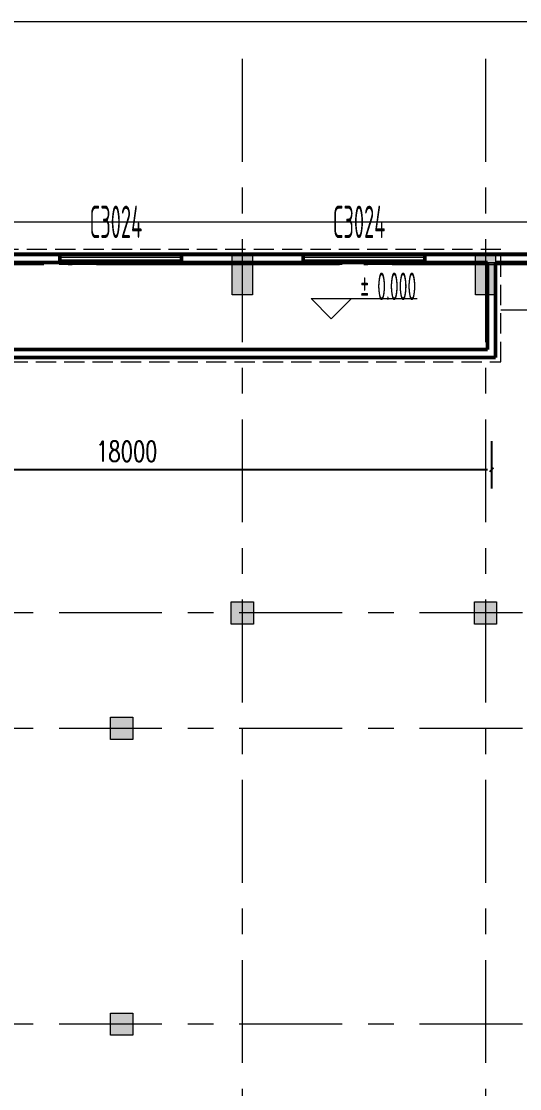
# Model space of a CAD drawing. Header units: metres. Extents: x 497148 to 498044, y 2998751 to 2999627.
# Drawn here: x 497592.48 to 497604.78, y 2999092.99 to 2999119.33 of the extents above; entities that cross this region are included whole.
import ezdxf

# ---------------------------------------------------------------- set-up
doc = ezdxf.new("R2010")
doc.units = ezdxf.units.M
for name, pattern in [('CENTER', [2, 1.25, -0.25, 0.25, -0.25]), ('DOTE', [2.4200000000000004, 2, -0.2, 0.02, -0.2]), ('ZQWS-虚线', [700.0000000000001, 500.0000000000001, -200]), ('ZQWS-轴网线', [4448, 2540, -636, 636, -636])]:
    doc.linetypes.add(name, pattern=pattern)
for name, color, linetype in [('A-WALL', 4, 'Continuous'), ('A-楼板', 5, 'Continuous'), ('A-窗', 2, 'Continuous'), ('DOTE', 1, 'CENTER'), ('PUB_DIM', 3, 'Continuous'), ('新建建筑', 2, 'Continuous'), ('楼层平面', 7, 'Continuous')]:
    doc.layers.add(name, color=color, linetype=linetype)
for name, color, linetype, lineweight in [('A-门窗号', 7, 'Continuous', 5), ('常规模型', 2, 'Continuous', 18), ('建筑提水', 8, 'Continuous', 5), ('标高', 7, 'Continuous', 5), ('结-COLU', 7, 'Continuous', 5), ('道路', 4, 'Continuous', 15)]:
    doc.layers.add(name, color=color, linetype=linetype, lineweight=lineweight)
doc.layers.add('建筑轴线', color=1, linetype='DOTE', lineweight=15, plot=False)
doc.styles.add('_TCH_DIM_T3', font='SIMPLEX', dxfattribs={"width": 0.7058823529411765, "bigfont": 'GBCBIG'})
doc.styles.add('Hztxt-TSSDENG', font='TSSDENG', dxfattribs={"bigfont": 'Hztxt'})
doc.dimstyles.new('_TCH_ARCH&&200', dxfattribs={"dimscale": 2, "dimtxt": 280, "dimasz": 100, "dimexe": 200, "dimexo": 0, "dimgap": 100, "dimtad": 1, "dimdec": 0, "dimzin": 0, "dimdsep": 46, "dimtxsty": '_TCH_DIM_T3', "dimblk": '_ArchTick-2', "dimcen": 0.09, "dimdle": 200, "dimclrd": 256, "dimclre": 256, "dimclrt": 7, "dimazin": 2, "dimtfac": 1, "dimtdec": 0, "dimtix": 1, "dimtmove": 2, "dimatfit": 3, "dimfxl": 0, "dimtolj": 1, "dimtzin": 0, "dimarcsym": 0})

# ---------------------------------------------------------------- blocks, each defined once
blk = doc.blocks.new('新块')
at = {"layer": '建筑轴线', "ltscale": 3}
blk.add_lwpolyline([(497572.434313934, 2999113.332702593), (497785.434313934, 2999113.332702593), (497785.434313934, 2999077.832702593), (497572.434313934, 2999077.832702593)], close=True, dxfattribs=at)
at = {"layer": '新建建筑', "linetype": 'Continuous', "const_width": 0.1}
blk.add_lwpolyline([(497785.684313934, 2999077.582702593), (497572.184313934, 2999077.582702593), (497572.184313934, 2999113.582702593), (497785.684313934, 2999113.582702593)], close=True, dxfattribs=at)
at = {"layer": '道路', "linetype": 'ByBlock', "lineweight": 0, "ltscale": 0.2}
blk.add_line((497576.8587379599, 2999119.332702593), (497758.4343139338, 2999119.332702593), dxfattribs=at)
blk = doc.blocks.new('组合窗-双层双列-上部固定下部推拉 - C3024-4489019-0_000平面图_118')
at = {"color": 0, "lineweight": 50}
for p, q in [((-1500.000000000013, -100), (-1500.000000000013, 100)), ((1499.999999999998, 100), (1499.999999999998, -100))]:
    blk.add_line(p, q, dxfattribs=at)
at = {"color": 0, "lineweight": 18}
for p, q in [((-1500.000000000013, 100), (1499.999999999998, 100)), ((-1500.000000000013, 33.33333333332499), (1499.999999999998, 33.33333333332499)), ((-1500.000000000013, -33.33333333333751), (1499.999999999998, -33.33333333333751)), ((1499.999999999998, -100), (-1500.000000000013, -100))]:
    blk.add_line(p, q, dxfattribs=at)
blk = doc.blocks.new('一层_dwg_一层-5204054-0_000平面图_118')
at = {"layer": '结-COLU', "color": 0, "flags": 128}
for points in [[(55966.49610975757, 65529.4777527389), (56466.49610975757, 65529.4777527389), (56466.49610975757, 64529.4777527389), (55966.49610975757, 64529.4777527389)], [(61966.49610975757, 65529.4777527389), (62466.49610975758, 65529.4777527389), (62466.49610975758, 64529.4777527389), (61966.49610975757, 64529.4777527389)], [(55941.49610975763, 56954.4777527389), (56491.49610975763, 56954.4777527389), (56491.49610975763, 56404.47775273891), (55941.49610975763, 56404.47775273891)], [(61941.49610975763, 56954.4777527389), (62491.49610975763, 56954.4777527389), (62491.49610975763, 56404.47775273891), (61941.49610975763, 56404.47775273891)], [(52966.49610975751, 54104.4777527389), (53516.49610975751, 54104.4777527389), (53516.49610975751, 53554.4777527389), (52966.49610975751, 53554.4777527389)], [(52966.49610975751, 46804.4777527389), (53516.49610975751, 46804.4777527389), (53516.49610975751, 46254.4777527389), (52966.49610975751, 46254.4777527389)]]:
    blk.add_lwpolyline(points, close=True, dxfattribs=at)
blk = doc.blocks.new('一层_dwg-4685749-0_000平面图_118')
at = {"lineweight": 5}
h = blk.add_hatch(color=0, dxfattribs=at)
h.paths.add_polyline_path([(178893.7664674755, 10714.37364341245), (179393.7664674756, 10714.37364341245), (179393.7664674756, 11214.37364341245), (178893.7664674755, 11214.37364341245)], flags=0)
h.paths.add_polyline_path([(151568.7664674752, 10714.37364341291), (152068.7664674752, 10714.37364341291), (152068.7664674752, 11414.37364341292), (151568.7664674752, 11414.37364341292)], flags=0)
h.paths.add_polyline_path([(229893.7664674754, 10714.37364341291), (230393.7664674754, 10714.37364341291), (230393.7664674754, 11414.37364341292), (229893.7664674754, 11414.37364341292)], flags=0)
h.paths.add_polyline_path([(188068.7664674753, 10714.37364341291), (188068.7664674753, 11414.37364341292), (187568.7664674753, 11414.37364341292), (187568.7664674753, 10714.37364341291)], flags=0)
h.paths.add_polyline_path([(229743.7664674754, 10714.37364341291), (229743.7664674754, 11414.37364341292), (229243.7664674754, 11414.37364341292), (229243.7664674754, 10714.37364341291)], flags=0)
h.paths.add_polyline_path([(211568.7664674754, 10714.37364341291), (212068.7664674754, 10714.37364341291), (212068.7664674754, 11414.37364341292), (211568.7664674754, 11414.37364341292)], flags=0)
h.paths.add_polyline_path([(42068.76646747504, 10714.37364341291), (42568.76646747505, 10714.37364341291), (42568.76646747505, 11414.37364341292), (42068.76646747504, 11414.37364341292)], flags=0)
h.paths.add_polyline_path([(217568.7664674754, 10714.37364341291), (218068.7664674754, 10714.37364341291), (218068.7664674754, 11414.37364341292), (217568.7664674754, 11414.37364341292)], flags=0)
h.paths.add_polyline_path([(55568.76646747506, 10714.37364341291), (56068.76646747508, 10714.37364341291), (56068.76646747508, 11414.37364341292), (55568.76646747506, 11414.37364341292)], flags=0)
h.paths.add_polyline_path([(115568.7664674751, 10714.37364341291), (116068.7664674751, 10714.37364341291), (116068.7664674751, 11414.37364341292), (115568.7664674751, 11414.37364341292)], flags=0)
h.paths.add_polyline_path([(50068.76646747505, 10714.37364341291), (50068.76646747505, 11414.37364341292), (49568.76646747506, 11414.37364341292), (49568.76646747506, 10714.37364341291)], flags=0)
h.paths.add_polyline_path([(181568.7664674753, 10714.37364341291), (182068.7664674753, 10714.37364341291), (182068.7664674753, 11414.37364341292), (181568.7664674753, 11414.37364341292)], flags=0)
h.paths.add_polyline_path([(109743.7664674751, 10714.37364341291), (109743.7664674751, 11414.37364341292), (109243.7664674751, 11414.37364341292), (109243.7664674751, 10714.37364341291)], flags=0)
h.paths.add_polyline_path([(91568.7664674751, 10714.37364341291), (92068.7664674751, 10714.37364341291), (92068.7664674751, 11414.37364341292), (91568.7664674751, 11414.37364341292)], flags=0)
h.paths.add_polyline_path([(236068.7664674754, 10714.37364341291), (236068.7664674754, 11414.37364341292), (235568.7664674754, 11414.37364341292), (235568.7664674754, 10714.37364341291)], flags=0)
h.paths.add_polyline_path([(74068.76646747508, 10714.37364341291), (74068.76646747508, 11414.37364341292), (73568.76646747508, 11414.37364341292), (73568.76646747508, 10714.37364341291)], flags=0)
h.paths.add_polyline_path([(88568.7664674751, 10714.37364341291), (89068.76646747511, 10714.37364341291), (89068.76646747511, 11214.37364341292), (88568.7664674751, 11214.37364341292)], flags=0)
h.paths.add_polyline_path([(61568.76646747507, 10714.37364341291), (62068.76646747508, 10714.37364341291), (62068.76646747508, 11414.37364341292), (61568.76646747507, 11414.37364341292)], flags=0)
h.paths.add_polyline_path([(133568.7664674752, 10714.37364341291), (134068.7664674752, 10714.37364341291), (134068.7664674752, 11414.37364341292), (133568.7664674752, 11414.37364341292)], flags=0)
h.paths.add_polyline_path([(67568.76646747506, 10714.37364341291), (68068.76646747506, 10714.37364341291), (68068.76646747506, 11414.37364341292), (67568.76646747506, 11414.37364341292)], flags=0)
h.paths.add_polyline_path([(169568.7664674752, 10714.37364341291), (170068.7664674752, 10714.37364341291), (170068.7664674752, 11414.37364341292), (169568.7664674752, 11414.37364341292)], flags=0)
h.paths.add_polyline_path([(193568.7664674754, 10714.37364341291), (194068.7664674754, 10714.37364341291), (194068.7664674754, 11414.37364341292), (193568.7664674754, 11414.37364341292)], flags=0)
h.paths.add_polyline_path([(200068.7664674753, 10714.37364341291), (200068.7664674753, 11414.37364341292), (199568.7664674754, 11414.37364341292), (199568.7664674754, 10714.37364341291)], flags=0)
h.paths.add_polyline_path([(164068.7664674752, 10714.37364341291), (164068.7664674752, 11414.37364341292), (163568.7664674752, 11414.37364341292), (163568.7664674752, 10714.37364341291)], flags=0)
h.paths.add_polyline_path([(176393.7664674753, 10714.37364341291), (176393.7664674753, 11414.37364341292), (175893.7664674753, 11414.37364341292), (175893.7664674753, 10714.37364341291)], flags=0)
h.paths.add_polyline_path([(205868.7664674753, 10714.37364341291), (206368.7664674752, 10714.37364341291), (206368.7664674752, 11414.37364341292), (205868.7664674753, 11414.37364341292)], flags=0)
h.paths.add_polyline_path([(223568.7664674754, 10714.37364341291), (224068.7664674754, 10714.37364341291), (224068.7664674754, 11414.37364341292), (223568.7664674754, 11414.37364341292)], flags=0)
h.paths.add_polyline_path([(249568.7664674754, 10714.37364341291), (249568.7664674754, 11414.37364341292), (249068.7664674754, 11414.37364341292), (249068.7664674754, 10714.37364341291)], flags=0)
h.paths.add_polyline_path([(175743.7664674752, 10714.37364341291), (175743.7664674752, 11414.37364341292), (175243.7664674752, 11414.37364341292), (175243.7664674752, 10714.37364341291)], flags=0)
h.paths.add_polyline_path([(255568.7664674755, 10714.37364341291), (255568.7664674755, 11414.37364341292), (255068.7664674754, 11414.37364341292), (255068.7664674754, 10714.37364341291)], flags=0)
h.paths.add_polyline_path([(128068.7664674751, 10714.37364341291), (128068.7664674751, 11414.37364341292), (127568.7664674752, 11414.37364341292), (127568.7664674752, 10714.37364341291)], flags=0)
h.paths.add_polyline_path([(79568.76646747508, 10714.37364341291), (80068.76646747507, 10714.37364341291), (80068.76646747507, 11414.37364341292), (79568.76646747508, 11414.37364341292)], flags=0)
h.paths.add_polyline_path([(243568.7664674754, 10714.37364341291), (243568.7664674754, 11414.37364341292), (243068.7664674754, 11414.37364341292), (243068.7664674754, 10714.37364341291)], flags=0)
h.paths.add_polyline_path([(85568.76646747511, 10714.37364341291), (86068.7664674751, 10714.37364341291), (86068.7664674751, 11414.37364341292), (85568.76646747511, 11414.37364341292)], flags=0)
h.paths.add_polyline_path([(98068.76646747511, 10714.37364341293), (98068.76646747511, 11414.37364341294), (97568.76646747511, 11414.37364341294), (97568.76646747511, 10714.37364341293), (97686.14037143515, 10714.37364341293)], flags=0)
h.paths.add_polyline_path([(103568.7664674751, 10714.37364341293), (104068.7664674751, 10714.37364341293), (104068.7664674751, 11414.37364341294), (103568.7664674751, 11414.37364341294)], flags=0)
h.paths.add_polyline_path([(121568.766467475, 10714.37364341294), (122068.766467475, 10714.37364341294), (122068.766467475, 11414.37364341294), (121568.766467475, 11414.37364341294)], flags=0)
h.paths.add_polyline_path([(110393.7664674751, 10714.37364341294), (110393.7664674751, 11414.37364341294), (109893.7664674751, 11414.37364341294), (109893.7664674751, 10714.37364341294)], flags=0)
h.paths.add_polyline_path([(146068.7664674752, 10714.37364341295), (146068.7664674752, 11414.37364341295), (145568.7664674752, 11414.37364341295), (145568.7664674752, 10714.37364341295)], flags=0)
h.paths.add_polyline_path([(158068.7664674752, 10714.37364341295), (158068.7664674752, 11414.37364341295), (157568.7664674752, 11414.37364341295), (157568.7664674752, 10714.37364341295)], flags=0)
h.paths.add_polyline_path([(140068.7664674752, 10714.37364341295), (140068.7664674752, 11414.37364341295), (139568.7664674752, 11414.37364341295), (139568.7664674752, 10714.37364341295)], flags=0)
h.paths.add_polyline_path([(243568.7664674752, 13164.37364341227), (243568.7664674752, 13664.37364341227), (243068.7664674752, 13664.37364341227), (243068.7664674752, 13164.37364341227)], flags=0)
h.paths.add_polyline_path([(249068.7664674752, 13164.37364341227), (249568.7664674752, 13164.37364341227), (249568.7664674752, 13664.37364341227), (249068.7664674752, 13664.37364341227)], flags=0)
h.paths.add_polyline_path([(140068.766467475, 15214.37364341295), (140068.766467475, 15714.37364341295), (139568.7664674751, 15714.37364341295), (139568.7664674751, 15214.37364341295)], flags=0)
h.paths.add_polyline_path([(157568.7664674753, 15214.37364341295), (158068.7664674753, 15214.37364341295), (158068.7664674753, 15714.37364341295), (157568.7664674753, 15714.37364341295)], flags=0)
h.paths.add_polyline_path([(151568.7664674751, 15214.37364341295), (152068.7664674751, 15214.37364341295), (152068.7664674751, 15714.37364341295), (151568.7664674751, 15714.37364341295)], flags=0)
h.paths.add_polyline_path([(128068.766467475, 15214.37364341295), (128068.766467475, 15714.37364341295), (127568.766467475, 15714.37364341295), (127568.766467475, 15214.37364341295)], flags=0)
h.paths.add_polyline_path([(146068.7664674751, 15214.37364341295), (146068.7664674751, 15714.37364341295), (145568.766467475, 15714.37364341295), (145568.766467475, 15214.37364341295)], flags=0)
h.paths.add_polyline_path([(133568.766467475, 15214.37364341295), (134068.766467475, 15214.37364341295), (134068.766467475, 15714.37364341295), (133568.766467475, 15714.37364341295)], flags=0)
h.paths.add_polyline_path([(88568.7664674751, 18064.37364341292), (89068.76646747511, 18064.37364341292), (89068.76646747511, 18564.37364341292), (88568.7664674751, 18564.37364341292)], flags=0)
h.paths.add_polyline_path([(79718.76646747516, 18064.37364341292), (80068.76646747507, 18064.37364341292), (80068.76646747507, 18564.37364341292), (79568.76646747508, 18564.37364341292), (79568.76646747508, 18064.37364341292)], flags=0)
h.paths.add_polyline_path([(85568.76646747511, 18064.37364341292), (86068.7664674751, 18064.37364341292), (86068.7664674751, 18564.37364341292), (85568.76646747511, 18564.37364341292)], flags=0)
h.paths.add_polyline_path([(74068.76646747508, 18064.37364341293), (74068.76646747508, 18564.37364341293), (73568.76646747508, 18564.37364341293), (73568.76646747508, 18064.37364341293)], flags=0)
h.paths.add_polyline_path([(178893.7664674756, 18064.37364341294), (179393.7664674756, 18064.37364341294), (179393.7664674756, 18564.37364341294), (178893.7664674756, 18564.37364341294)], flags=0)
h.paths.add_polyline_path([(164068.7664674751, 18064.37364341295), (164068.7664674751, 18564.37364341295), (163568.7664674751, 18564.37364341295), (163568.7664674751, 18064.37364341295)], flags=0)
h.paths.add_polyline_path([(175243.7664674751, 18064.37364341295), (175743.7664674751, 18064.37364341295), (175743.7664674751, 18564.37364341295), (175243.7664674751, 18564.37364341295)], flags=0)
h.paths.add_polyline_path([(175893.7664674753, 18064.37364341295), (176393.7664674753, 18064.37364341295), (176393.7664674753, 18564.37364341295), (175893.7664674753, 18564.37364341295)], flags=0)
h.paths.add_polyline_path([(169568.7664674751, 18064.37364341299), (170068.7664674751, 18064.37364341299), (170068.7664674751, 18564.37364341299), (169568.7664674751, 18564.37364341299)], flags=0)
h.paths.add_polyline_path([(169568.7664674752, 20714.37364341298), (170068.7664674752, 20714.37364341298), (170068.7664674752, 21714.37364341298), (169568.7664674752, 21714.37364341298), (169568.7664674752, 21013.89584500883)], flags=0)
h.paths.add_polyline_path([(55568.76646747506, 20714.37364341298), (56068.76646747508, 20714.37364341298), (56068.76646747508, 21714.37364341298), (55568.76646747506, 21714.37364341298), (55568.76646747506, 21013.89584500883)], flags=0)
h.paths.add_polyline_path([(175743.7664674753, 20714.37364341298), (175743.7664674753, 21714.37364341298), (175243.7664674753, 21714.37364341298), (175243.7664674753, 20714.37364341298)], flags=0)
h.paths.add_polyline_path([(49568.76646747506, 20714.37364341298), (50068.76646747505, 20714.37364341298), (50068.76646747505, 21714.37364341298), (49568.76646747506, 21714.37364341298), (49568.76646747506, 21013.89584500883)], flags=0)
h.paths.add_polyline_path([(164068.7664674752, 20714.37364341298), (164068.7664674752, 21714.37364341298), (163568.7664674752, 21714.37364341298), (163568.7664674752, 20714.37364341298)], flags=0)
h.paths.add_polyline_path([(133568.7664674752, 20714.37364341298), (134068.7664674752, 20714.37364341298), (134068.7664674752, 21714.37364341298), (133568.7664674752, 21714.37364341298), (133568.7664674752, 21013.89584500883)], flags=0)
h.paths.add_polyline_path([(158068.7664674752, 20714.37364341298), (158068.7664674752, 21714.37364341298), (157568.7664674752, 21714.37364341298), (157568.7664674752, 20714.37364341298)], flags=0)
h.paths.add_polyline_path([(92068.7664674751, 20714.37364341298), (92068.7664674751, 21714.37364341298), (91568.7664674751, 21714.37364341298), (91568.7664674751, 20714.37364341298)], flags=0)
h.paths.add_polyline_path([(61568.76646747507, 20714.37364341298), (62068.76646747508, 20714.37364341298), (62068.76646747508, 21714.37364341298), (61568.76646747507, 21714.37364341298), (61568.76646747507, 21013.89584500883)], flags=0)
h.paths.add_polyline_path([(73568.76646747508, 20714.37364341298), (74068.76646747508, 20714.37364341298), (74068.76646747508, 21714.37364341298), (73568.76646747508, 21714.37364341298), (73568.76646747508, 21013.89584500883)], flags=0)
h.paths.add_polyline_path([(67568.76646747507, 20714.37364341298), (68068.76646747507, 20714.37364341298), (68068.76646747507, 21714.37364341298), (67568.76646747507, 21714.37364341298), (67568.76646747507, 21013.89584500883)], flags=0)
h.paths.add_polyline_path([(85568.76646747511, 20714.37364341298), (86068.7664674751, 20714.37364341298), (86068.7664674751, 21714.37364341298), (85568.76646747511, 21714.37364341298), (85568.76646747511, 21013.89584500883)], flags=0)
h.paths.add_polyline_path([(109743.7664674751, 20714.37364341298), (109743.7664674751, 21714.37364341298), (109243.7664674751, 21714.37364341298), (109243.7664674751, 20714.37364341298)], flags=0)
h.paths.add_polyline_path([(42068.76646747504, 20714.37364341298), (42568.76646747505, 20714.37364341298), (42568.76646747505, 21714.37364341298), (42068.76646747504, 21714.37364341298), (42068.76646747504, 21013.89584500883)], flags=0)
h.paths.add_polyline_path([(151568.7664674752, 20714.37364341298), (152068.7664674752, 20714.37364341298), (152068.7664674752, 21714.37364341298), (151568.7664674752, 21714.37364341298), (151568.7664674752, 21013.89584500883)], flags=0)
h.paths.add_polyline_path([(206368.7664674752, 20714.373643413), (206368.7664674752, 21714.37364341299), (205868.7664674753, 21714.37364341299), (205868.7664674753, 20714.373643413)], flags=0)
h.paths.add_polyline_path([(249068.7664674754, 20714.373643413), (249568.7664674754, 20714.373643413), (249568.7664674754, 21714.37364341299), (249068.7664674754, 21714.37364341299), (249068.7664674754, 21013.89584500883)], flags=0)
h.paths.add_polyline_path([(255568.7664674755, 20714.373643413), (255568.7664674755, 21714.37364341299), (255068.7664674754, 21714.37364341299), (255068.7664674754, 20714.373643413)], flags=0)
h.paths.add_polyline_path([(212068.7664674754, 20714.373643413), (212068.7664674754, 21714.37364341299), (211568.7664674754, 21714.37364341299), (211568.7664674754, 20714.373643413)], flags=0)
h.paths.add_polyline_path([(217568.7664674754, 20714.373643413), (218068.7664674754, 20714.373643413), (218068.7664674754, 21714.37364341299), (217568.7664674754, 21714.37364341299), (217568.7664674754, 21013.89584500883)], flags=0)
h.paths.add_polyline_path([(224068.7664674754, 20714.373643413), (224068.7664674754, 21714.37364341299), (223568.7664674754, 21714.37364341299), (223568.7664674754, 20714.373643413)], flags=0)
h.paths.add_polyline_path([(199568.7664674754, 20714.373643413), (200068.7664674753, 20714.373643413), (200068.7664674753, 21714.37364341299), (199568.7664674754, 21714.37364341299), (199568.7664674754, 21013.89584500883)], flags=0)
h.paths.add_polyline_path([(193568.7664674754, 20714.373643413), (194068.7664674754, 20714.373643413), (194068.7664674754, 21714.37364341299), (193568.7664674754, 21714.37364341299), (193568.7664674754, 21013.89584500883)], flags=0)
h.paths.add_polyline_path([(80068.76646747507, 20714.373643413), (80068.76646747507, 21714.37364341299), (79568.76646747508, 21714.37364341299), (79568.76646747508, 20714.373643413)], flags=0)
h.paths.add_polyline_path([(97686.14037143515, 20714.373643413), (98068.76646747511, 20714.373643413), (98068.76646747511, 21714.37364341299), (97568.76646747511, 21714.37364341299), (97568.76646747511, 20714.373643413)], flags=0)
h.paths.add_polyline_path([(116068.7664674751, 20714.373643413), (116068.7664674751, 21714.37364341299), (115568.7664674751, 21714.37364341299), (115568.7664674751, 20714.373643413)], flags=0)
h.paths.add_polyline_path([(104068.7664674751, 20714.373643413), (104068.7664674751, 21714.37364341299), (103568.7664674751, 21714.37364341299), (103568.7664674751, 20714.373643413)], flags=0)
h.paths.add_polyline_path([(181568.7664674753, 20714.373643413), (182068.7664674753, 20714.373643413), (182068.7664674753, 21714.37364341299), (181568.7664674753, 21714.37364341299), (181568.7664674753, 21013.89584500883)], flags=0)
h.paths.add_polyline_path([(188068.7664674753, 20714.373643413), (188068.7664674753, 21714.37364341299), (187568.7664674753, 21714.37364341299), (187568.7664674753, 20714.373643413)], flags=0)
h.paths.add_polyline_path([(235568.7664674754, 20714.373643413), (236068.7664674754, 20714.373643413), (236068.7664674754, 21714.37364341299), (235568.7664674754, 21714.37364341299), (235568.7664674754, 21013.89584500883)], flags=0)
h.paths.add_polyline_path([(229243.7664674754, 20714.373643413), (229743.7664674754, 20714.373643413), (229743.7664674754, 21714.37364341299), (229243.7664674754, 21714.37364341299), (229243.7664674754, 21013.89584500883)], flags=0)
h.paths.add_polyline_path([(139568.7664674752, 20714.373643413), (140068.7664674752, 20714.373643413), (140068.7664674752, 21714.37364341299), (139568.7664674752, 21714.37364341299), (139568.7664674752, 21013.89584500883)], flags=0)
h.paths.add_polyline_path([(230393.7664674754, 20714.373643413), (230393.7664674754, 21714.37364341299), (229893.7664674754, 21714.37364341299), (229893.7664674754, 20714.373643413)], flags=0)
h.paths.add_polyline_path([(110393.7664674751, 20714.373643413), (110393.7664674751, 21714.37364341299), (109893.7664674751, 21714.37364341299), (109893.7664674751, 20714.373643413)], flags=0)
h.paths.add_polyline_path([(243068.7664674754, 20714.373643413), (243568.7664674754, 20714.373643413), (243568.7664674754, 21714.37364341299), (243068.7664674754, 21714.37364341299), (243068.7664674754, 21013.89584500883)], flags=0)
h.paths.add_polyline_path([(122068.766467475, 20714.373643413), (122068.766467475, 21714.37364341299), (121568.766467475, 21714.37364341299), (121568.766467475, 20714.373643413)], flags=0)
h.paths.add_polyline_path([(128068.766467475, 20714.373643413), (128068.766467475, 21714.37364341299), (127568.766467475, 21714.37364341299), (127568.766467475, 20714.373643413)], flags=0)
h.paths.add_polyline_path([(176393.7664674753, 20714.373643413), (176393.7664674753, 21714.37364341301), (175893.7664674753, 21714.37364341301), (175893.7664674753, 20714.373643413)], flags=0)
h.paths.add_polyline_path([(145568.7664674752, 20714.373643413), (146068.7664674752, 20714.373643413), (146068.7664674752, 21714.37364341301), (145568.7664674752, 21714.37364341301), (145568.7664674752, 21013.89584500883)], flags=0)
h.paths.add_polyline_path([(206368.7664674752, 23189.37364341294), (206368.7664674752, 24839.37364341293), (205868.7664674751, 24839.37364341293), (205868.7664674751, 23189.37364341294)], flags=0)
h.paths.add_polyline_path([(199568.7664674752, 23189.37364341294), (200068.7664674753, 23189.37364341294), (200068.7664674753, 24839.37364341293), (199568.7664674752, 24839.37364341293)], flags=0)
h.paths.add_polyline_path([(194068.7664674753, 23189.37364341294), (194068.7664674753, 24839.37364341293), (193568.7664674753, 24839.37364341293), (193568.7664674753, 23189.37364341294)], flags=0)
h.paths.add_polyline_path([(229043.7664674753, 23564.37364341293), (229743.7664674753, 23564.37364341293), (229743.7664674753, 24264.37364341292), (229043.7664674753, 24264.37364341292)], flags=0)
h.paths.add_polyline_path([(224168.7664674752, 23564.37364341293), (224168.7664674752, 24264.37364341292), (223468.7664674752, 24264.37364341292), (223468.7664674752, 23564.37364341293)], flags=0)
h.paths.add_polyline_path([(217468.7664674751, 23564.37364341293), (218168.766467475, 23564.37364341293), (218168.766467475, 24264.37364341292), (217468.7664674751, 24264.37364341292)], flags=0)
h.paths.add_polyline_path([(212168.7664674752, 23564.37364341293), (212168.7664674752, 24264.37364341292), (211468.7664674753, 24264.37364341292), (211468.7664674753, 23564.37364341293)], flags=0)
h.paths.add_polyline_path([(230593.7664674753, 23564.37364341583), (230593.7664674753, 24264.37364341583), (229893.7664674753, 24264.37364341583), (229893.7664674753, 23564.37364341583)], flags=0)
h.paths.add_polyline_path([(187543.7664674752, 24289.37364341293), (188093.7664674752, 24289.37364341293), (188093.7664674752, 24839.37364341293), (187543.7664674752, 24839.37364341293)], flags=0)
h.paths.add_polyline_path([(182093.7664674752, 24289.37364341293), (182093.7664674752, 24839.37364341293), (181543.7664674752, 24839.37364341293), (181543.7664674752, 24289.37364341293)], flags=0)
h.paths.add_polyline_path([(104093.7664674751, 24289.37364341294), (104093.7664674751, 24839.37364341293), (103543.7664674751, 24839.37364341293), (103543.7664674751, 24289.37364341294)], flags=0)
h.paths.add_polyline_path([(109893.7664674751, 24289.37364341294), (110443.7664674751, 24289.37364341294), (110443.7664674751, 24839.37364341293), (109893.7664674751, 24839.37364341293)], flags=0)
h.paths.add_polyline_path([(121543.7664674752, 24289.37364341294), (122093.7664674751, 24289.37364341294), (122093.7664674751, 24839.37364341293), (121543.7664674752, 24839.37364341293)], flags=0)
h.paths.add_polyline_path([(97686.14037143515, 24289.37364341294), (98093.76646747511, 24289.37364341294), (98093.76646747511, 24839.37364341293), (97543.76646747513, 24839.37364341293), (97543.76646747513, 24289.37364341294)], flags=0)
h.paths.add_polyline_path([(163543.7664674752, 24289.37364341294), (164093.7664674752, 24289.37364341294), (164093.7664674752, 24839.37364341293), (163543.7664674752, 24839.37364341293)], flags=0)
h.paths.add_polyline_path([(175193.7664674753, 24289.37364341294), (175743.7664674753, 24289.37364341294), (175743.7664674753, 24839.37364341293), (175193.7664674753, 24839.37364341293)], flags=0)
h.paths.add_polyline_path([(133543.7664674751, 24289.37364341294), (134093.7664674752, 24289.37364341294), (134093.7664674752, 24839.37364341293), (133543.7664674751, 24839.37364341293)], flags=0)
h.paths.add_polyline_path([(175893.7664674753, 24289.37364341294), (176443.7664674753, 24289.37364341294), (176443.7664674753, 24839.37364341293), (175893.7664674753, 24839.37364341293)], flags=0)
h.paths.add_polyline_path([(146093.7664674752, 24289.37364341294), (146093.7664674752, 24839.37364341293), (145543.7664674752, 24839.37364341293), (145543.7664674752, 24289.37364341294)], flags=0)
h.paths.add_polyline_path([(80093.7664674751, 24289.37364341294), (80093.7664674751, 24839.37364341293), (79543.76646747511, 24839.37364341293), (79543.76646747511, 24289.37364341294)], flags=0)
h.paths.add_polyline_path([(85543.7664674751, 24289.37364341294), (86093.76646747511, 24289.37364341294), (86093.76646747511, 24839.37364341293), (85543.7664674751, 24839.37364341293)], flags=0)
h.paths.add_polyline_path([(128093.7664674752, 24289.37364341294), (128093.7664674752, 24839.37364341293), (127543.7664674751, 24839.37364341293), (127543.7664674751, 24289.37364341294)], flags=0)
h.paths.add_polyline_path([(151543.7664674752, 24289.37364341294), (152093.7664674752, 24289.37364341294), (152093.7664674752, 24839.37364341293), (151543.7664674752, 24839.37364341293)], flags=0)
h.paths.add_polyline_path([(109193.7664674751, 24289.37364341294), (109743.7664674751, 24289.37364341294), (109743.7664674751, 24839.37364341293), (109193.7664674751, 24839.37364341293)], flags=0)
h.paths.add_polyline_path([(169543.7664674752, 24289.37364341295), (170093.7664674752, 24289.37364341295), (170093.7664674752, 24839.37364341295), (169543.7664674752, 24839.37364341295)], flags=0)
h.paths.add_polyline_path([(140093.7664674752, 24289.37364341295), (140093.7664674752, 24839.37364341295), (139543.7664674752, 24839.37364341295), (139543.7664674752, 24289.37364341295)], flags=0)
h.paths.add_polyline_path([(157543.7664674752, 24289.37364341295), (158093.7664674752, 24289.37364341295), (158093.7664674752, 24839.37364341295), (157543.7664674752, 24839.37364341295)], flags=0)
h.paths.add_polyline_path([(91543.76646747511, 24289.37364341295), (92093.7664674751, 24289.37364341295), (92093.7664674751, 24839.37364341295), (91543.76646747511, 24839.37364341295)], flags=0)
h.paths.add_polyline_path([(115543.7664674751, 24289.37364341295), (116093.7664674751, 24289.37364341295), (116093.7664674751, 24839.37364341295), (115543.7664674751, 24839.37364341295)], flags=0)
h.paths.add_polyline_path([(235543.7664674755, 27439.3736434129), (236093.7664674755, 27439.3736434129), (236093.7664674755, 27989.3736434129), (235543.7664674755, 27989.3736434129)], flags=0)
h.paths.add_polyline_path([(243043.7664674755, 27439.3736434129), (243593.7664674754, 27439.3736434129), (243593.7664674754, 27989.3736434129), (243043.7664674755, 27989.3736434129)], flags=0)
h.paths.add_polyline_path([(249593.7664674755, 27439.3736434129), (249593.7664674755, 27989.3736434129), (249043.7664674755, 27989.3736434129), (249043.7664674755, 27439.3736434129)], flags=0)
h.paths.add_polyline_path([(62093.76646747501, 27439.37364341294), (62093.76646747501, 27989.37364341294), (61543.76646747503, 27989.37364341294), (61543.76646747503, 27439.37364341294)], flags=0)
h.paths.add_polyline_path([(64568.76646747502, 27439.37364341294), (65118.76646747503, 27439.37364341294), (65118.76646747503, 27989.37364341294), (64568.76646747502, 27989.37364341294)], flags=0)
h.paths.add_polyline_path([(56093.76646747508, 27439.37364341294), (56093.76646747508, 27989.37364341294), (55543.76646747507, 27989.37364341294), (55543.76646747507, 27439.37364341294)], flags=0)
h.paths.add_polyline_path([(50093.76646747506, 27439.37364341294), (50093.76646747506, 27989.37364341294), (49558.76646747514, 27989.37364341294), (49558.76646747514, 27439.37364341294)], flags=0)
h.paths.add_polyline_path([(255568.7664674753, 27464.37364341294), (255568.7664674753, 27964.37364341293), (254768.7664674754, 27964.37364341293), (254768.7664674754, 27464.37364341294)], flags=0)
h.paths.add_polyline_path([(42578.76646747513, 27464.37364341294), (42578.76646747513, 27964.37364341295), (42068.76646747504, 27964.37364341295), (42068.76646747504, 27464.37364341294)], flags=0)
h.paths.add_polyline_path([(243593.7664674754, 34739.37364341291), (243593.7664674754, 35289.3736434129), (243043.7664674755, 35289.3736434129), (243043.7664674755, 34739.37364341291)], flags=0)
h.paths.add_polyline_path([(249043.7664674755, 34739.37364341291), (249593.7664674755, 34739.37364341291), (249593.7664674755, 35289.3736434129), (249043.7664674755, 35289.3736434129)], flags=0)
h.paths.add_polyline_path([(236093.7664674755, 34739.37364341291), (236093.7664674755, 35289.3736434129), (235543.7664674755, 35289.3736434129), (235543.7664674755, 34739.37364341291)], flags=0)
h.paths.add_polyline_path([(64568.76646747502, 34739.37364341295), (65118.76646747503, 34739.37364341295), (65118.76646747503, 35289.37364341295), (64568.76646747502, 35289.37364341295)], flags=0)
h.paths.add_polyline_path([(55543.76646747507, 34739.37364341295), (56093.76646747508, 34739.37364341295), (56093.76646747508, 35289.37364341295), (55543.76646747507, 35289.37364341295)], flags=0)
h.paths.add_polyline_path([(49558.76646747514, 34739.37364341295), (50093.76646747506, 34739.37364341295), (50093.76646747506, 35289.37364341295), (49558.76646747514, 35289.37364341295), (49558.76646747514, 35274.37364341288)], flags=0)
h.paths.add_polyline_path([(61543.76646747503, 34739.37364341295), (62093.76646747501, 34739.37364341295), (62093.76646747501, 35289.37364341295), (61543.76646747503, 35289.37364341295)], flags=0)
h.paths.add_polyline_path([(42578.76646747513, 34764.37364341294), (42578.76646747513, 35264.37364341294), (42068.76646747504, 35264.37364341294), (42068.76646747504, 34764.37364341294)], flags=0)
h.paths.add_polyline_path([(255568.7664674753, 34764.37364341294), (255568.7664674753, 35264.37364341295), (254768.7664674754, 35264.37364341295), (254768.7664674754, 34764.37364341294)], flags=0)
h.paths.add_polyline_path([(229768.7664674755, 37589.37364341292), (229768.7664674755, 38139.37364341292), (229218.7664674755, 38139.37364341292), (229218.7664674755, 37589.37364341292)], flags=0)
h.paths.add_polyline_path([(187543.7664674754, 37589.37364341292), (188093.7664674754, 37589.37364341292), (188093.7664674754, 38139.37364341292), (187543.7664674754, 38139.37364341292)], flags=0)
h.paths.add_polyline_path([(236093.7664674755, 37589.37364341292), (236093.7664674755, 38139.37364341292), (235543.7664674755, 38139.37364341292), (235543.7664674755, 37589.37364341292)], flags=0)
h.paths.add_polyline_path([(212093.7664674754, 37589.37364341292), (212093.7664674754, 38139.37364341292), (211543.7664674754, 38139.37364341292), (211543.7664674754, 37589.37364341292)], flags=0)
h.paths.add_polyline_path([(182093.7664674754, 37589.37364341292), (182093.7664674754, 38139.37364341292), (181543.7664674754, 38139.37364341292), (181543.7664674754, 37589.37364341292)], flags=0)
h.paths.add_polyline_path([(243593.7664674754, 37589.37364341292), (243593.7664674754, 38139.37364341292), (243043.7664674755, 38139.37364341292), (243043.7664674755, 37589.37364341292)], flags=0)
h.paths.add_polyline_path([(230418.7664674755, 37589.37364341292), (230418.7664674755, 38139.37364341292), (229868.7664674755, 38139.37364341292), (229868.7664674755, 37589.37364341292)], flags=0)
h.paths.add_polyline_path([(199543.7664674754, 37589.37364341292), (200093.7664674754, 37589.37364341292), (200093.7664674754, 38139.37364341292), (199543.7664674754, 38139.37364341292)], flags=0)
h.paths.add_polyline_path([(249043.7664674755, 37589.37364341292), (249593.7664674755, 37589.37364341292), (249593.7664674755, 38139.37364341292), (249043.7664674755, 38139.37364341292)], flags=0)
h.paths.add_polyline_path([(205843.7664674754, 37589.37364341292), (206393.7664674753, 37589.37364341292), (206393.7664674753, 38139.37364341292), (205843.7664674754, 38139.37364341292)], flags=0)
h.paths.add_polyline_path([(223543.7664674755, 37589.37364341292), (224093.7664674754, 37589.37364341292), (224093.7664674754, 38139.37364341292), (223543.7664674755, 38139.37364341292)], flags=0)
h.paths.add_polyline_path([(218093.7664674754, 37589.37364341292), (218093.7664674754, 38139.37364341292), (217543.7664674754, 38139.37364341292), (217543.7664674754, 37589.37364341292)], flags=0)
h.paths.add_polyline_path([(194093.7664674754, 37589.37364341292), (194093.7664674754, 38139.37364341292), (193543.7664674754, 38139.37364341292), (193543.7664674754, 37589.37364341292)], flags=0)
h.paths.add_polyline_path([(163543.7664674753, 37589.37364341293), (164093.7664674752, 37589.37364341293), (164093.7664674752, 38139.37364341292), (163543.7664674753, 38139.37364341292)], flags=0)
h.paths.add_polyline_path([(157543.7664674753, 37589.37364341293), (158093.7664674753, 37589.37364341293), (158093.7664674753, 38139.37364341292), (157543.7664674753, 38139.37364341292)], flags=0)
h.paths.add_polyline_path([(176443.7664674755, 37589.37364341293), (176443.7664674755, 38139.37364341292), (175893.7664674755, 38139.37364341292), (175893.7664674755, 37589.37364341293)], flags=0)
h.paths.add_polyline_path([(146093.7664674752, 37589.37364341293), (146093.7664674752, 38139.37364341292), (145543.7664674752, 38139.37364341292), (145543.7664674752, 37589.37364341293)], flags=0)
h.paths.add_polyline_path([(169543.7664674752, 37589.37364341293), (170093.7664674752, 37589.37364341293), (170093.7664674752, 38139.37364341292), (169543.7664674752, 38139.37364341292)], flags=0)
h.paths.add_polyline_path([(139543.7664674752, 37589.37364341295), (140093.7664674752, 37589.37364341295), (140093.7664674752, 38139.37364341294), (139543.7664674752, 38139.37364341294)], flags=0)
h.paths.add_polyline_path([(91543.76646747511, 37589.37364341295), (92093.7664674751, 37589.37364341295), (92093.7664674751, 38139.37364341294), (91543.76646747511, 38139.37364341294)], flags=0)
h.paths.add_polyline_path([(97543.76646747517, 37589.37364341295), (98093.76646747516, 37589.37364341295), (98093.76646747516, 38139.37364341294), (97543.76646747517, 38139.37364341294)], flags=0)
h.paths.add_polyline_path([(80093.76646747516, 37589.37364341295), (80093.76646747516, 38139.37364341294), (79543.76646747514, 38139.37364341294), (79543.76646747514, 37589.37364341295)], flags=0)
h.paths.add_polyline_path([(115543.7664674752, 37589.37364341295), (116093.7664674752, 37589.37364341295), (116093.7664674752, 38139.37364341294), (115543.7664674752, 38139.37364341294)], flags=0)
h.paths.add_polyline_path([(134093.7664674752, 37589.37364341295), (134093.7664674752, 38139.37364341294), (133543.7664674752, 38139.37364341294), (133543.7664674752, 37589.37364341295)], flags=0)
h.paths.add_polyline_path([(85543.7664674751, 37589.37364341295), (86093.76646747511, 37589.37364341295), (86093.76646747511, 38139.37364341294), (85543.7664674751, 38139.37364341294)], flags=0)
h.paths.add_polyline_path([(104093.7664674752, 37589.37364341295), (104093.7664674752, 38139.37364341296), (103543.7664674752, 38139.37364341296), (103543.7664674752, 37589.37364341295)], flags=0)
h.paths.add_polyline_path([(109743.7664674751, 37589.37364341295), (109743.7664674751, 38139.37364341296), (109193.7664674751, 38139.37364341296), (109193.7664674751, 37589.37364341295)], flags=0)
h.paths.add_polyline_path([(56093.76646747508, 37589.37364341295), (56093.76646747508, 38139.37364341296), (55543.76646747507, 38139.37364341296), (55543.76646747507, 37589.37364341295)], flags=0)
h.paths.add_polyline_path([(73543.76646747514, 37589.37364341295), (74093.76646747514, 37589.37364341295), (74093.76646747514, 38139.37364341296), (73543.76646747514, 38139.37364341296)], flags=0)
h.paths.add_polyline_path([(50093.76646747506, 37589.37364341295), (50093.76646747506, 38139.37364341296), (49558.76646747514, 38139.37364341296), (49558.76646747514, 37589.37364341295)], flags=0)
h.paths.add_polyline_path([(127543.7664674752, 37589.37364341295), (128093.7664674752, 37589.37364341295), (128093.7664674752, 38139.37364341296), (127543.7664674752, 38139.37364341296)], flags=0)
h.paths.add_polyline_path([(122093.7664674751, 37589.37364341295), (122093.7664674751, 38139.37364341296), (121543.7664674751, 38139.37364341296), (121543.7664674751, 37589.37364341295)], flags=0)
h.paths.add_polyline_path([(110443.7664674752, 37589.37364341295), (110443.7664674752, 38139.37364341296), (109893.7664674752, 38139.37364341296), (109893.7664674752, 37589.37364341295)], flags=0)
h.paths.add_polyline_path([(175743.7664674753, 37589.37364341295), (175743.7664674753, 38139.37364341296), (175193.7664674753, 38139.37364341296), (175193.7664674753, 37589.37364341295)], flags=0)
h.paths.add_polyline_path([(152093.7664674752, 37589.37364341295), (152093.7664674752, 38139.37364341296), (151543.7664674752, 38139.37364341296), (151543.7664674752, 37589.37364341295)], flags=0)
h.paths.add_polyline_path([(68093.76646747513, 37589.37364341295), (68093.76646747513, 38139.37364341296), (67543.76646747513, 38139.37364341296), (67543.76646747513, 37589.37364341295)], flags=0)
h.paths.add_polyline_path([(62093.76646747507, 37589.37364341295), (62093.76646747507, 38139.37364341296), (61543.76646747508, 38139.37364341296), (61543.76646747508, 37589.37364341295)], flags=0)
h.paths.add_polyline_path([(42578.76646747513, 37614.37364341295), (42578.76646747513, 38114.37364341295), (42068.76646747504, 38114.37364341295), (42068.76646747504, 37614.37364341295)], flags=0)
h.paths.add_polyline_path([(255568.7664674753, 37614.37364341295), (255568.7664674753, 38114.37364341295), (254768.7664674754, 38114.37364341295), (254768.7664674754, 37614.37364341295)], flags=0)
h.paths.add_polyline_path([(243068.7664674752, 43764.35960061727), (243568.7664674752, 43764.35960061727), (243568.7664674752, 44264.35960061727), (243068.7664674752, 44264.35960061727), (243068.7664674752, 43864.3596006173)], flags=0)
h.paths.add_polyline_path([(249068.7664674752, 43764.35960061727), (249568.7664674752, 43764.35960061727), (249568.7664674752, 44264.35960061727), (249068.7664674752, 44264.35960061727)], flags=0)
h.paths.add_polyline_path([(255568.7664674755, 45714.37364341292), (255568.7664674755, 46714.37364341293), (255068.7664674754, 46714.37364341293), (255068.7664674754, 45714.37364341292)], flags=0)
h.paths.add_polyline_path([(249068.7664674754, 45714.37364341292), (249568.7664674754, 45714.37364341292), (249568.7664674754, 46714.37364341293), (249068.7664674754, 46714.37364341293)], flags=0)
h.paths.add_polyline_path([(243568.7664674754, 45714.37364341292), (243568.7664674754, 46714.37364341293), (243068.7664674754, 46714.37364341293), (243068.7664674754, 45714.37364341292)], flags=0)
h.paths.add_polyline_path([(187568.7664674753, 45714.37364341292), (188068.7664674753, 45714.37364341292), (188068.7664674753, 46714.37364341293), (187568.7664674753, 46714.37364341293)], flags=0)
h.paths.add_polyline_path([(182068.7664674753, 45714.37364341292), (182068.7664674753, 46714.37364341293), (181568.7664674753, 46714.37364341293), (181568.7664674753, 45714.37364341292)], flags=0)
h.paths.add_polyline_path([(229893.7664674754, 45714.37364341292), (230393.7664674754, 45714.37364341292), (230393.7664674754, 46714.37364341293), (229893.7664674754, 46714.37364341293)], flags=0)
h.paths.add_polyline_path([(229243.7664674754, 45714.37364341292), (229743.7664674754, 45714.37364341292), (229743.7664674754, 46714.37364341293), (229243.7664674754, 46714.37364341293)], flags=0)
h.paths.add_polyline_path([(236068.7664674754, 45714.37364341292), (236068.7664674754, 46714.37364341293), (235568.7664674754, 46714.37364341293), (235568.7664674754, 45714.37364341292)], flags=0)
h.paths.add_polyline_path([(212068.7664674754, 45714.37364341292), (212068.7664674754, 46714.37364341293), (211568.7664674754, 46714.37364341293), (211568.7664674754, 45714.37364341292)], flags=0)
h.paths.add_polyline_path([(193568.7664674754, 45714.37364341292), (194068.7664674754, 45714.37364341292), (194068.7664674754, 46714.37364341293), (193568.7664674754, 46714.37364341293)], flags=0)
h.paths.add_polyline_path([(199568.7664674754, 45714.37364341292), (200068.7664674753, 45714.37364341292), (200068.7664674753, 46714.37364341293), (199568.7664674754, 46714.37364341293)], flags=0)
h.paths.add_polyline_path([(205868.7664674753, 45714.37364341292), (206368.7664674752, 45714.37364341292), (206368.7664674752, 46714.37364341293), (205868.7664674753, 46714.37364341293)], flags=0)
h.paths.add_polyline_path([(223568.7664674754, 45714.37364341292), (224068.7664674754, 45714.37364341292), (224068.7664674754, 46714.37364341293), (223568.7664674754, 46714.37364341293)], flags=0)
h.paths.add_polyline_path([(218068.7664674754, 45714.37364341292), (218068.7664674754, 46714.37364341293), (217568.7664674754, 46714.37364341293), (217568.7664674754, 45714.37364341292)], flags=0)
h.paths.add_polyline_path([(146068.7664674752, 45714.37364341293), (146068.7664674752, 46714.37364341293), (145568.7664674752, 46714.37364341293), (145568.7664674752, 45714.37364341293)], flags=0)
h.paths.add_polyline_path([(176393.7664674753, 45714.37364341293), (176393.7664674753, 46714.37364341293), (175893.7664674753, 46714.37364341293), (175893.7664674753, 45714.37364341293)], flags=0)
h.paths.add_polyline_path([(49568.76646747506, 45714.37364341296), (50068.76646747505, 45714.37364341296), (50068.76646747505, 46714.37364341297), (49568.76646747506, 46714.37364341297)], flags=0)
h.paths.add_polyline_path([(42068.76646747504, 45714.37364341296), (42568.76646747505, 45714.37364341296), (42568.76646747505, 46714.37364341297), (42068.76646747504, 46714.37364341297)], flags=0)
h.paths.add_polyline_path([(163568.7664674752, 45714.37364341296), (164068.7664674752, 45714.37364341296), (164068.7664674752, 46714.37364341297), (163568.7664674752, 46714.37364341297)], flags=0)
h.paths.add_polyline_path([(170068.7664674752, 45714.37364341296), (170068.7664674752, 46714.37364341297), (169568.7664674752, 46714.37364341297), (169568.7664674752, 45714.37364341296)], flags=0)
h.paths.add_polyline_path([(91568.7664674751, 45714.37364341296), (92068.7664674751, 45714.37364341296), (92068.7664674751, 46714.37364341297), (91568.7664674751, 46714.37364341297)], flags=0)
h.paths.add_polyline_path([(121568.766467475, 45714.37364341296), (122068.766467475, 45714.37364341296), (122068.766467475, 46714.37364341297), (121568.766467475, 46714.37364341297)], flags=0)
h.paths.add_polyline_path([(128068.766467475, 45714.37364341296), (128068.766467475, 46714.37364341297), (127568.766467475, 46714.37364341297), (127568.766467475, 45714.37364341296)], flags=0)
h.paths.add_polyline_path([(103568.7664674751, 45714.37364341296), (104068.7664674751, 45714.37364341296), (104068.7664674751, 46714.37364341297), (103568.7664674751, 46714.37364341297)], flags=0)
h.paths.add_polyline_path([(74068.76646747508, 45714.37364341296), (74068.76646747508, 46714.37364341297), (73568.76646747508, 46714.37364341297), (73568.76646747508, 45714.37364341296)], flags=0)
h.paths.add_polyline_path([(86068.7664674751, 45714.37364341296), (86068.7664674751, 46714.37364341297), (85568.76646747511, 46714.37364341297), (85568.76646747511, 45714.37364341296)], flags=0)
h.paths.add_polyline_path([(157568.7664674752, 45714.37364341296), (158068.7664674752, 45714.37364341296), (158068.7664674752, 46714.37364341297), (157568.7664674752, 46714.37364341297)], flags=0)
h.paths.add_polyline_path([(110393.7664674751, 45714.37364341296), (110393.7664674751, 46714.37364341297), (109893.7664674751, 46714.37364341297), (109893.7664674751, 45714.37364341296)], flags=0)
h.paths.add_polyline_path([(68068.76646747507, 45714.37364341296), (68068.76646747507, 46714.37364341297), (67568.76646747507, 46714.37364341297), (67568.76646747507, 45714.37364341296)], flags=0)
h.paths.add_polyline_path([(175743.7664674753, 45714.37364341296), (175743.7664674753, 46714.37364341297), (175243.7664674753, 46714.37364341297), (175243.7664674753, 45714.37364341296)], flags=0)
h.paths.add_polyline_path([(61568.76646747507, 45714.37364341296), (62068.76646747508, 45714.37364341296), (62068.76646747508, 46714.37364341297), (61568.76646747507, 46714.37364341297)], flags=0)
h.paths.add_polyline_path([(80068.76646747507, 45714.37364341296), (80068.76646747507, 46714.37364341297), (79568.76646747508, 46714.37364341297), (79568.76646747508, 45714.37364341296)], flags=0)
h.paths.add_polyline_path([(133568.7664674752, 45714.37364341296), (134068.7664674752, 45714.37364341296), (134068.7664674752, 46714.37364341297), (133568.7664674752, 46714.37364341297)], flags=0)
h.paths.add_polyline_path([(97568.76646747511, 45714.37364341296), (98068.76646747511, 45714.37364341296), (98068.76646747511, 46714.37364341297), (97568.76646747511, 46714.37364341297)], flags=0)
h.paths.add_polyline_path([(55568.76646747506, 45714.37364341296), (56068.76646747508, 45714.37364341296), (56068.76646747508, 46714.37364341297), (55568.76646747506, 46714.37364341297)], flags=0)
h.paths.add_polyline_path([(139568.7664674752, 45714.37364341296), (140068.7664674752, 45714.37364341296), (140068.7664674752, 46714.37364341297), (139568.7664674752, 46714.37364341297)], flags=0)
h.paths.add_polyline_path([(109243.7664674751, 45714.37364341296), (109743.7664674751, 45714.37364341296), (109743.7664674751, 46714.37364341297), (109243.7664674751, 46714.37364341297)], flags=0)
h.paths.add_polyline_path([(115568.7664674751, 45714.37364341296), (116068.7664674751, 45714.37364341296), (116068.7664674751, 46714.37364341297), (115568.7664674751, 46714.37364341297)], flags=0)
h.paths.add_polyline_path([(152068.7664674752, 45714.37364341296), (152068.7664674752, 46714.37364341297), (151568.7664674752, 46714.37364341297), (151568.7664674752, 45714.37364341296)], flags=0)
at = {"color": 0}
blk.add_blockref('一层_dwg_一层-5204054-0_000平面图_118', (11602.27035771753, -18815.104109326), dxfattribs=at)
blk = doc.blocks.new('高程点 - 高程点-标准-4143835-0_000平面图_118')
at = {"layer": '标高', "lineweight": 9}
for p, q in [((-2.499999999999964, 2.499999999999977), (10.60063040656261, 2.499999999999998)), ((-5.287437154777308e-16, 5.287437154777308e-16), (-2.499999999999964, 2.499999999999977)), ((2.888365209773218e-18, -2.888365209776505e-18), (2.49999999999999, 2.499999999999985))]:
    blk.add_line(p, q, dxfattribs=at)
blk = doc.blocks.new('_ArchTick-2')
at = {"color": 0, "linetype": 'ByBlock', "const_width": 0.4}
blk.add_lwpolyline([(-0.5, -0.5), (0.5, 0.5)], dxfattribs=at)
blk = doc.blocks.new('*D248')
at = {"layer": 'Defpoints', "color": 0, "transparency": 16777216}
for p in [(-420016.3901529308, 228311.6804092205), (-402016.3901529308, 228311.6804092205), (-402016.3901529308, 227611.6804092205)]:
    blk.add_point(p, dxfattribs=at)
at = {"layer": 'PUB_DIM', "lineweight": -2, "transparency": 16777216}
for p, q in [((-420016.3901529308, 228311.6804092205), (-420016.3901529308, 227145.0137425539)), ((-402016.3901529308, 228311.6804092205), (-402016.3901529308, 227145.0137425539)), ((-419916.3901529308, 227611.6804092205), (-402116.3901529308, 227611.6804092205))]:
    blk.add_line(p, q, dxfattribs=at)
at = {"layer": 'PUB_DIM', "lineweight": -2, "transparency": 16777216, "xscale": 100, "yscale": 100, "zscale": 100, "rotation": 180}
blk.add_blockref('_ArchTick-2', (-420016.3901529308, 227611.6804092205), dxfattribs=at)
at = {"layer": 'PUB_DIM', "lineweight": -2, "transparency": 16777216, "xscale": 100, "yscale": 100, "zscale": 100}
blk.add_blockref('_ArchTick-2', (-402016.3901529308, 227611.6804092205), dxfattribs=at)
at = {"layer": 'PUB_DIM', "color": 7, "transparency": 16777216, "insert": (-411016.3901529308, 228061.6804092205), "char_height": 500, "attachment_point": 5, "style": '_TCH_DIM_T3'}
blk.add_mtext('\\A1;18000', dxfattribs=at)
blk = doc.blocks.new('Aproll6 - type1-5216897-0_000平面图_134')
at = {"layer": '常规模型', "lineweight": 18}
for p, q in [((-30687.96984483236, 63716.66008165904), (46422.03015516757, 63716.66008165904)), ((-30957.96984483239, 62916.66008165904), (46692.03015516754, 62916.66008165904))]:
    blk.add_line(p, q, dxfattribs=at)
blk = doc.blocks.new('A$C19395157')
at = {"layer": 'A-WALL', "lineweight": 50}
for p, q in [((25199.02013383806, 39850.56073816144), (19549.02013383806, 39850.56073816144)), ((28199.02013383806, 39850.56073816144), (25199.02013383806, 39850.56073816144)), ((31199.02013383829, 39850.56073816144), (28199.02013383806, 39850.56073816144)), ((34199.02013383829, 39850.56073816144), (31199.02013383829, 39850.56073816144)), ((37199.02013383806, 39850.56073816144), (34199.02013383829, 39850.56073816144)), ((23949.02013383806, 39650.56073816144), (25199.02013383806, 39650.56073816144)), ((25199.02013383806, 39650.56073816144), (28199.02013383806, 39650.56073816144)), ((28199.02013383806, 39650.56073816144), (29449.02013383806, 39650.56073816144)), ((29449.02013383806, 39650.56073816144), (29949.02013383806, 39650.56073816144)), ((29949.02013383806, 39650.56073816144), (31199.02013383829, 39650.56073816144)), ((31199.02013383829, 39650.56073816144), (34199.02013383829, 39650.56073816144)), ((34199.02013383829, 39650.56073816144), (35449.02013383806, 39650.56073816144)), ((35449.02013383806, 39650.56073816144), (35749.02013383806, 39650.56073816144)), ((35749.02013383806, 39650.56073816144), (35749.02013383806, 38850.56073816144)), ((35949.02013383806, 39650.56073816144), (37199.02013383806, 39650.56073816144)), ((35949.02013383806, 37500.56073816144), (35949.02013383806, 39650.56073816144)), ((35749.02013383806, 38850.56073816144), (35749.02013383806, 37500.56073816144)), ((35749.02013383806, 37500.56073816144), (19249.02013383806, 37500.56073816144)), ((35949.02013383806, 37300.56073816144), (35949.02013383806, 37500.56073816144)), ((19249.02013383806, 37300.56073816144), (35949.02013383806, 37300.56073816144))]:
    blk.add_line(p, q, dxfattribs=at)
at = {"layer": 'A-楼板', "lineweight": 18}
blk.add_lwpolyline([(4449.020133838058, 39650.56073816144), (11449.02013383806, 39650.56073816144), (11949.02013383806, 39650.56073816144), (17449.02013383806, 39650.56073816144), (17949.02013383806, 39650.56073816144), (23449.02013383806, 39650.56073816144), (23949.02013383806, 39650.56073816144), (29449.02013383806, 39650.56073816144), (29949.02013383806, 39650.56073816144), (35449.02013383806, 39650.56073816144), (35949.02013383806, 39650.56073816144), (41449.02013383806, 39650.56073816144), (41949.02013383806, 39650.56073816144), (47449.02013383806, 39650.56073816144), (47949.02013383806, 39650.56073816144), (53449.02013383806, 39650.56073816144), (53949.02013383806, 39650.56073816144), (59429.02013383061, 39650.56073816144)], dxfattribs=at)
at = {"layer": 'DOTE', "linetype": 'ZQWS-轴网线', "lineweight": 5}
for p, q in [((29699.02013383817, 44673.69462451467), (29699.02013383817, 1460)), ((35699.02013383817, 44673.69462451467), (35699.02013383817, 1460)), ((218981.3735946801, 39600.56073816144), (1629.641357291024, 39600.56073816144)), ((218981.3735946801, 31000.56073816144), (1629.641357291024, 31000.56073816144)), ((218981.3735946801, 28150.56073816144), (1629.641357291024, 28150.56073816144)), ((218981.3735946801, 20850.56073816144), (1629.641357291024, 20850.56073816144))]:
    blk.add_line(p, q, dxfattribs=at)
at = {"layer": '建筑提水', "lineweight": 9}
blk.add_line((29699.02013383817, 39600.56073816144), (29699.02013383817, 38850.56073816144), dxfattribs=at)
at = {"layer": '楼层平面', "linetype": 'ZQWS-虚线', "lineweight": 13}
for p, q in [((36079.84969879559, 39965.97266599839), (17604.7830262396, 39965.97266599839)), ((36079.84969879559, 37194.22160722082), (36079.84969879559, 39965.97266599839)), ((17604.7830262396, 37194.22160722082), (36079.84969879559, 37194.22160722082))]:
    blk.add_line(p, q, dxfattribs=at)
at = {"layer": '楼层平面', "lineweight": 9}
blk.add_line((36079.84969879559, 38484.26748976251), (37150.47638602485, 38484.26748976251), dxfattribs=at)
at = {"color": 8}
blk.add_blockref('一层_dwg-4685749-0_000平面图_118', (-38119.74633363704, -6863.812905251398), dxfattribs=at)
at = {"layer": 'A-窗'}
for p in [(26699.02013383806, 39750.56073816144), (32699.02013383829, 39750.56073816144)]:
    blk.add_blockref('组合窗-双层双列-上部固定下部推拉 - C3024-4489019-0_000平面图_118', p, dxfattribs=at)
at = {"layer": 'PUB_DIM', "lineweight": 9, "xscale": 199.9999999999999, "yscale": 199.9999999999999, "zscale": 199.9999999999999}
blk.add_blockref('高程点 - 高程点-标准-4143835-0_000平面图_118', (31894.49425202096, 38259.60628739232), dxfattribs=at)
at = {"layer": '常规模型'}
blk.add_blockref('Aproll6 - type1-5216897-0_000平面图_134', (50506.98997867038, -23066.09934349821), dxfattribs=at)
at = {"layer": 'A-门窗号', "lineweight": 15, "style": 'Hztxt-TSSDENG', "width": 0.48}
for p in [(25931.70672169863, 40251.89658955857), (31931.70672169887, 40251.89658955857)]:
    blk.add_text('C3024', height=800, dxfattribs=at).set_placement(p)
at = {"layer": '标高', "lineweight": 15, "style": 'Hztxt-TSSDENG', "width": 0.49}
blk.add_text('± 0.000', height=680, dxfattribs=at).set_placement((32608.14117516112, 38720.17157858086))
at = {"layer": 'PUB_DIM'}
dim = blk.add_linear_dim(base=(35849.02013383806, 34535.98246952856), p1=(17849.02013383806, 35235.98246952856), p2=(35849.02013383806, 35235.98246952856), dimstyle='_TCH_ARCH&&200', override={"dimscale": 1, "dimtxt": 500, "dimexe": 466.6666666666667, "dimgap": 200, "dimdec": 0, "dimzin": 0, "dimpost": '<>', "dimdle": 200, "dimclrt": 7, "dimtmove": 2, "dimfxl": 18000}, dxfattribs=at)
dim.commit()
dim.dimension.update_dxf_attribs({"geometry": '*D248', "text_midpoint": (26849.02013383806, 34985.98246952856), "insert": (437865.4102867689, -193075.6979396919)})

msp = doc.modelspace()

# ---------------------------------------------------------------- block references
msp.add_blockref('新块', (0, 0))
at = {"xscale": 0.001, "yscale": 0.001, "zscale": 0.001}
msp.add_blockref('A$C19395157', (497568.2352938002, 2999073.732141855), dxfattribs=at)

doc.saveas('drawing.dxf')
